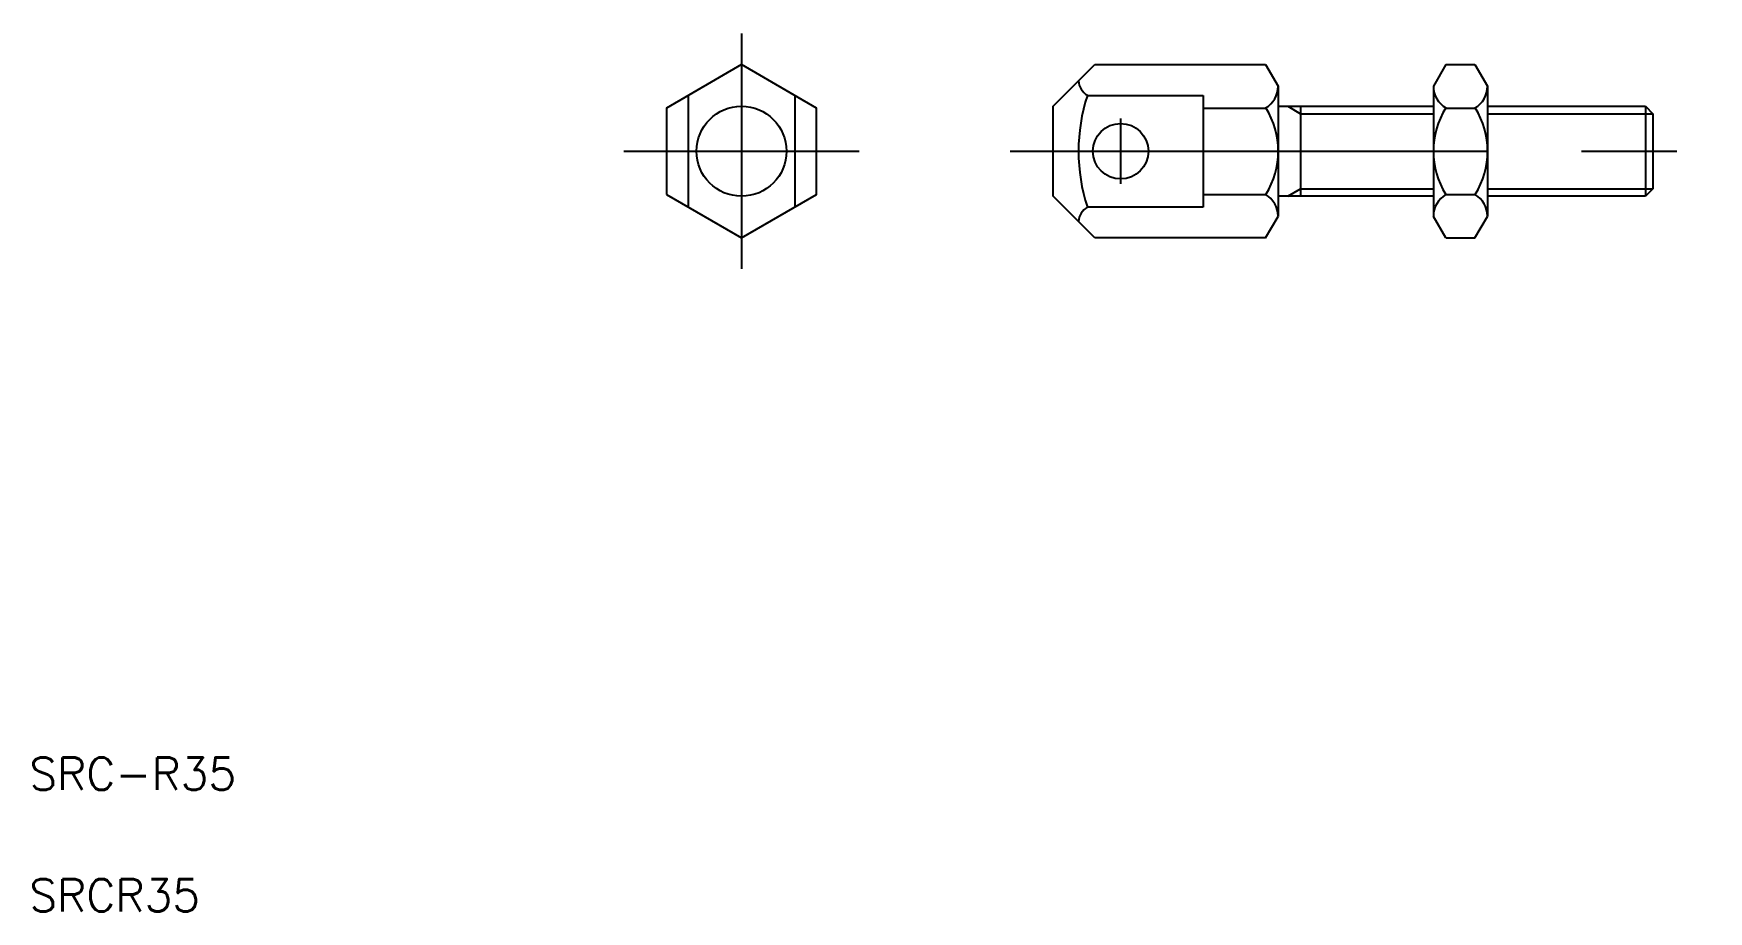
# Model space of a CAD drawing. Extents: x 6 to 117, y 5 to 64.
import ezdxf

# ---------------------------------------------------------------- set-up
doc = ezdxf.new("R2010")
doc.units = 0
doc.linetypes.add('CENTER', pattern=[50.8, 31.75, -6.35, 6.35, -6.35])
doc.layers.get('0').update_dxf_attribs({"linetype": 'CONTINUOUS'})
doc.layers.add('CENTER', color=1, linetype='CENTER')
doc.styles.get("Standard").update_dxf_attribs({"font": 'txt', "bigfont": 'BIGFONT'})

msp = doc.modelspace()

# ---------------------------------------------------------------- linework, layer by layer
at = {"color": 7, "linetype": 'CONTINUOUS'}
for p, q in [((73.67, 59.07), (76.45, 61.84)), ((76.45, 61.84), (87.84, 61.84)), ((87.84, 61.84), (88.67, 60.4)), ((99.86, 61.84), (99.03, 60.4)), ((99.86, 61.84), (101.8, 61.84)), ((101.8, 61.84), (102.63, 60.4)), ((88.67, 60.4), (88.67, 51.73)), ((99.03, 60.4), (99.03, 51.73)), ((102.63, 60.4), (102.63, 51.73)), ((49.34, 59.79), (49.34, 52.34)), ((56.44, 59.79), (56.44, 52.34)), ((75.96, 59.79), (83.67, 59.79)), ((83.67, 59.79), (83.67, 52.34)), ((73.67, 53.07), (73.67, 59.07)), ((83.67, 58.95), (87.84, 58.95)), ((88.67, 59.07), (99.03, 59.07)), ((90.17, 59.07), (90.17, 53.07)), ((99.86, 58.95), (101.8, 58.95)), ((102.63, 59.07), (113.17, 59.07)), ((113.17, 59.07), (113.17, 53.07)), ((113.17, 59.07), (113.67, 58.57)), ((113.67, 58.57), (113.67, 53.57)), ((76.45, 50.29), (73.67, 53.07)), ((83.67, 53.18), (87.84, 53.18)), ((84.72, 53.18), (84.72, 53.18)), ((85.76, 53.18), (85.76, 53.18)), ((99.03, 53.07), (88.67, 53.07)), ((99.86, 53.18), (101.8, 53.18)), ((113.17, 53.07), (102.63, 53.07)), ((113.67, 53.57), (113.17, 53.07)), ((83.67, 52.34), (75.96, 52.34)), ((87.84, 50.29), (88.67, 51.73)), ((99.86, 50.29), (99.03, 51.73)), ((101.8, 50.29), (102.63, 51.73)), ((87.84, 50.29), (76.45, 50.29)), ((99.86, 50.29), (101.8, 50.29))]:
    msp.add_line(p, q, dxfattribs=at)
at = {"color": 3, "linetype": 'CONTINUOUS'}
for p, q in [((89.31, 59.07), (90.17, 58.57)), ((90.17, 58.57), (99.03, 58.57)), ((102.63, 58.57), (113.67, 58.57)), ((89.31, 53.07), (90.17, 53.57)), ((90.17, 53.57), (99.03, 53.57)), ((102.63, 53.57), (113.67, 53.57))]:
    msp.add_line(p, q, dxfattribs=at)
at = {"color": 7, "linetype": 'CONTINUOUS'}
msp.add_lwpolyline([(47.89, 53.18), (52.89, 50.29), (57.89, 53.18), (57.89, 58.95), (52.89, 61.84), (47.89, 58.95)], close=True, dxfattribs=at)
for centre, radius in [((52.89, 56.07), 3), ((78.17, 56.07), 1.85)]:
    msp.add_circle(centre, radius, dxfattribs=at)
for centre, radius, start, end in [((76.54, 60.82), 1.18, 182.8241, 240.2328), ((87, 60.4), 1.67, 300.2272, 0.2272), ((100.7, 60.4), 1.67, 179.7728, 239.7728), ((100.96, 60.4), 1.67, 300.2272, 0.2272), ((87.32, 56.07), 11.96, 161.8611, 198.1389), ((83.24, 56.07), 5.44, 327.936, 32.064), ((104.47, 56.07), 5.44, 147.936, 212.064), ((97.2, 56.07), 5.44, 327.936, 32.064), ((87, 51.74), 1.67, 359.7728, 59.7728), ((100.7, 51.74), 1.67, 120.2272, 180.2272), ((100.96, 51.74), 1.67, 359.7728, 59.7728), ((76.54, 51.32), 1.18, 119.7672, 177.1759)]:
    msp.add_arc(centre, radius, start, end, dxfattribs=at)
at = {"layer": 'CENTER', "color": 1, "linetype": 'CENTER'}
for p, q in [((52.89, 63.91), (52.89, 48.22)), ((78.17, 58.25), (78.17, 53.89)), ((45.04, 56.07), (60.73, 56.07)), ((70.8, 56.07), (117.37, 56.07))]:
    msp.add_line(p, q, dxfattribs=at)

# ---------------------------------------------------------------- texts
at = {"color": 7, "linetype": 'CONTINUOUS'}
for s, p in [('SRC-R35', (5.4, 13.5)), ('SRCR35', (5.4, 5.4))]:
    msp.add_text(s, height=2.16, dxfattribs=at).set_placement(p)

doc.saveas('drawing.dxf')
